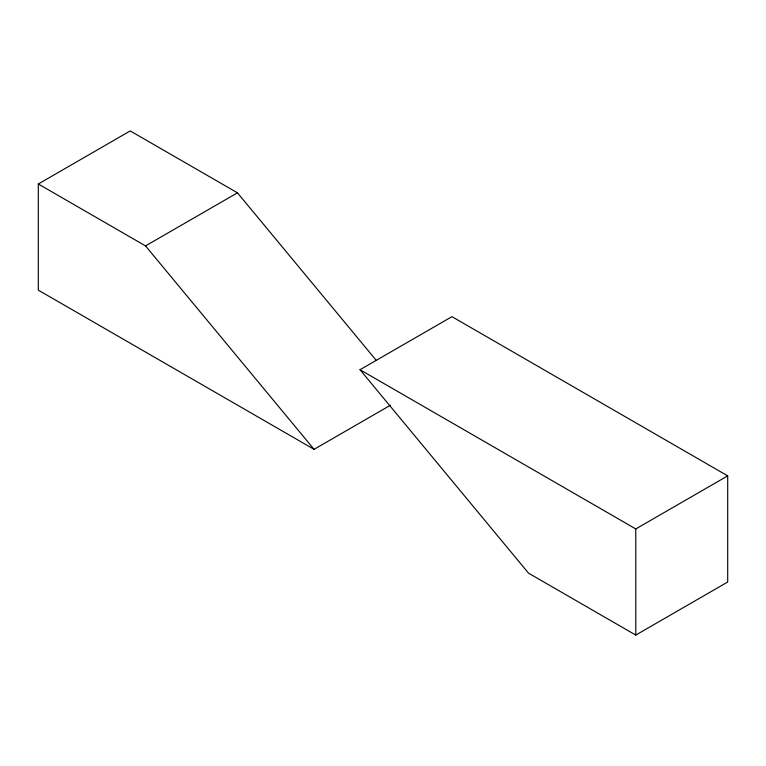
<?xml version="1.0" encoding="UTF-8"?>
<svg xmlns="http://www.w3.org/2000/svg" width="766" height="766" viewBox="0 0 766 766"><rect width="100%" height="100%" fill="white"/><g stroke="black" fill="none" stroke-linecap="round" stroke-linejoin="round"><path stroke-width="1.15" d="M390.488 405.214L314.06 449.336L38.3 290.132L38.3 183.993L130.22 130.919L237.46 192.831L376.24 360.365M38.3 183.993L145.54 245.905L237.46 192.831M360.02 369.729L451.94 316.664L727.7 475.868L727.7 582.007L635.78 635.081L528.54 573.169L360.02 369.729L635.78 528.942L727.7 475.868M145.54 245.905L314.06 449.336M635.78 528.942L635.78 635.081"/></g></svg>
